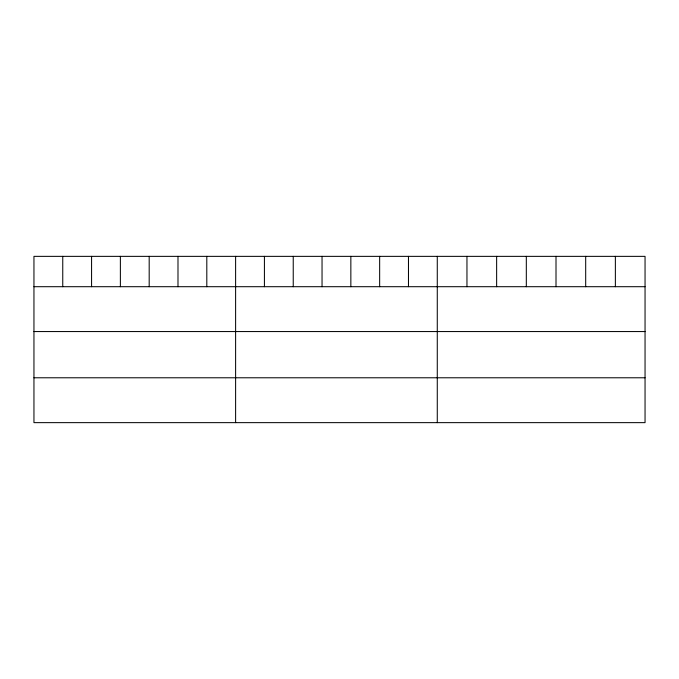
<?xml version="1.0" encoding="UTF-8"?>
<svg xmlns="http://www.w3.org/2000/svg" width="679" height="679" viewBox="0 0 679 679"><rect width="100%" height="100%" fill="white"/><g stroke="black" fill="none" stroke-linecap="round" stroke-linejoin="round"><path stroke-width="1.02" d="M645.05 286.699L645.05 422.644L33.95 422.644L33.95 256.356L645.05 256.356L645.05 286.699L33.95 286.699M33.95 331.556L645.05 331.556M33.95 377.779L645.05 377.779M615.369 256.356L615.369 286.699M585.688 256.356L585.688 286.699M556.008 256.356L556.008 286.699M526.318 256.356L526.318 286.699M496.638 256.356L496.638 286.699M466.957 256.356L466.957 286.699M437.276 256.356L437.276 422.644M408.469 256.356L408.469 286.699M379.654 256.356L379.654 286.699M350.848 256.356L350.848 286.699M322.041 256.356L322.041 286.699M293.235 256.356L293.235 286.699M264.42 256.356L264.42 286.699M235.613 256.356L235.613 422.644M206.806 256.356L206.806 286.699M177.991 256.356L177.991 286.699M149.185 256.356L149.185 286.699M120.378 256.356L120.378 286.699M91.572 256.356L91.572 286.699M62.757 256.356L62.757 286.699"/></g></svg>
